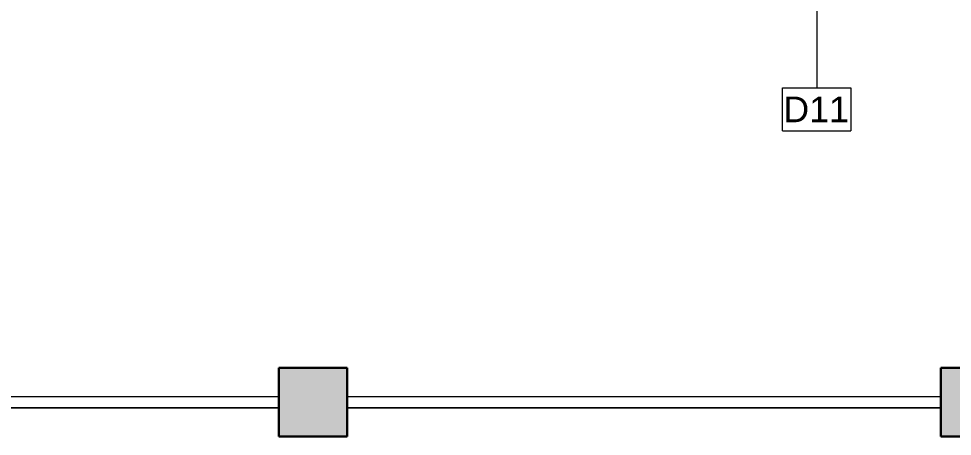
# Model space of a CAD drawing. Header units: inches. Extents: x -1176 to 1551, y -3558 to 978.
# Drawn here: x -453 to -289, y 9.3 to 82.6 of the extents above; entities that cross this region are included whole.
import ezdxf

# ---------------------------------------------------------------- set-up
doc = ezdxf.new("R2010")
doc.units = ezdxf.units.IN
doc.header["$MEASUREMENT"] = 0
for name, color, linetype, lineweight in [('A-ANNO-KEYN', 231, 'Continuous', 9), ('A-COLS', 52, 'Continuous', 18), ('A-FLOR-HRAL', 11, 'Continuous', 18)]:
    doc.layers.add(name, color=color, linetype=linetype, lineweight=lineweight)
doc.styles.add('Arial', font='arial.ttf', dxfattribs={"height": 4.5})

# ---------------------------------------------------------------- blocks, each defined once
blk = doc.blocks.new('Top Rail Type - Top Rail_Internal_-5011479-1st Floor Demo')
at = {"layer": 'A-FLOR-HRAL', "lineweight": 9}
for p, q in [((-511.65, 16.32), (-407.34, 16.32)), ((-395.34, 16.32), (-291.02, 16.32)), ((-407.34, 14.32), (-511.65, 14.32)), ((-291.02, 14.32), (-395.34, 14.32))]:
    blk.add_line(p, q, dxfattribs=at)
blk = doc.blocks.new('Top Rail Type - Top Rail_Internal_-V4-1st Floor Demo')
at = {"layer": 'A-FLOR-HRAL', "lineweight": 9}
for p, q in [((-511.65, 16.32), (-407.34, 16.32)), ((-395.34, 16.32), (-291.02, 16.32)), ((-511.65, 14.32), (-407.34, 14.32)), ((-395.34, 14.32), (-291.02, 14.32))]:
    blk.add_line(p, q, dxfattribs=at)
blk = doc.blocks.new('Keynote Tag - Keynote Number - Boxed-135510-1st Floor Demo')
at = {"layer": 'A-ANNO-KEYN'}
for p, q in [((-0.125, -0.0792), (-0.125, 0.0781)), ((-0.125, 0.0781), (0.125, 0.0781)), ((0.125, 0.0781), (0.125, -0.0792)), ((-0.125, -0.0792), (0.125, -0.0792))]:
    blk.add_line(p, q, dxfattribs=at)

msp = doc.modelspace()

# ---------------------------------------------------------------- hatches: boundary and pattern name
at = {"layer": 'A-COLS'}
for points in [[(-407.34, 9.32), (-395.34, 9.32), (-395.34, 21.32), (-407.34, 21.32)], [(-286.51, 9.32), (-279.02, 9.32), (-279.02, 21.32), (-291.02, 21.32), (-291.02, 9.32)]]:
    msp.add_hatch(color=250, dxfattribs=at).paths.add_polyline_path(points, flags=0)

# ---------------------------------------------------------------- linework, layer by layer
at = {"layer": 'A-ANNO-KEYN'}
msp.add_line((-312.82, 113.66), (-312.82, 70.48), dxfattribs=at)
at = {"layer": 'A-COLS', "color": 8, "lineweight": 30}
for p, q in [((-395.34, 21.32), (-407.34, 21.32)), ((-407.34, 21.32), (-407.34, 9.32)), ((-395.34, 9.32), (-395.34, 21.32)), ((-279.02, 21.32), (-291.02, 21.32)), ((-291.02, 21.32), (-291.02, 9.32)), ((-407.34, 9.32), (-395.34, 9.32)), ((-291.02, 9.32), (-279.02, 9.32))]:
    msp.add_line(p, q, dxfattribs=at)

# ---------------------------------------------------------------- block references
at = {"layer": 'A-ANNO-KEYN', "xscale": 47.99999999999997, "yscale": 47.99999999999997, "zscale": 47.99999999999997}
msp.add_blockref('Keynote Tag - Keynote Number - Boxed-135510-1st Floor Demo', (-312.82, 66.73), dxfattribs=at)
at = {"layer": 'A-FLOR-HRAL', "lineweight": 9}
for name in ['Top Rail Type - Top Rail_Internal_-5011479-1st Floor Demo', 'Top Rail Type - Top Rail_Internal_-V4-1st Floor Demo']:
    msp.add_blockref(name, (0, 0), dxfattribs=at)

# ---------------------------------------------------------------- texts
at = {"layer": 'A-ANNO-KEYN', "insert": (-318.71, 68.95), "char_height": 4.5, "width": 14.0895, "attachment_point": 1, "style": 'Arial'}
msp.add_mtext('D11', dxfattribs=at)

doc.saveas('drawing.dxf')
